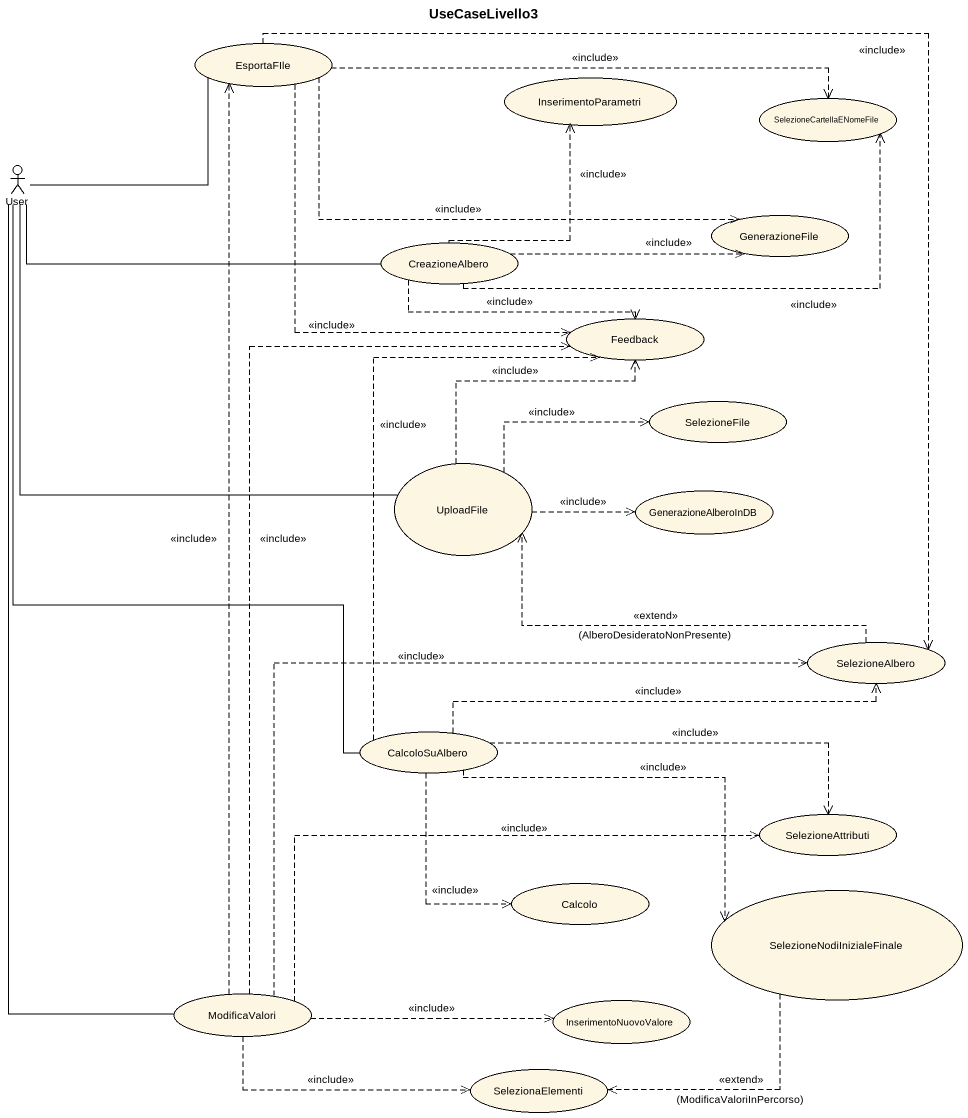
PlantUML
@startuml
title UseCaseLivello3
usecase EsportaFIle
usecase InserimentoParametri
usecase SelezioneCartellaENomeFile
actor User
usecase CreazioneAlbero
usecase GenerazioneFile
usecase Feedback
usecase SelezioneFile
usecase UploadFile
usecase GenerazioneAlberoInDB
usecase SelezioneAlbero
usecase CalcoloSuAlbero
usecase SelezioneAttributi
usecase Calcolo
usecase SelezioneNodiInizialeFinale
usecase ModificaValori
usecase InserimentoNuovoValore
usecase SelezionaElementi
EsportaFIle .right.> SelezioneCartellaENomeFile : <<include>>
EsportaFIle .right.> GenerazioneFile : <<include>>
EsportaFIle ..> Feedback : <<include>>
EsportaFIle ..> SelezioneAlbero : <<include>>
User -right- EsportaFIle
User -right- CreazioneAlbero
User -- UploadFile
User -- CalcoloSuAlbero
CreazioneAlbero .up.> InserimentoParametri : <<include>>
CreazioneAlbero .right.> SelezioneCartellaENomeFile : <<include>>
CreazioneAlbero .right.> GenerazioneFile : <<include>>
CreazioneAlbero .right.> Feedback : <<include>>
UploadFile .up.> Feedback : <<include>>
UploadFile .right.> SelezioneFile : <<include>>
UploadFile .right.> GenerazioneAlberoInDB : <<include>>
SelezioneAlbero .left.> UploadFile : <<extend>>\n(AlberoDesideratoNonPresente)
CalcoloSuAlbero .up.> Feedback : <<include>>
CalcoloSuAlbero .right.> SelezioneAlbero : <<include>>
CalcoloSuAlbero .right.> SelezioneAttributi : <<include>>
CalcoloSuAlbero ..> Calcolo : <<include>>
CalcoloSuAlbero .right.> SelezioneNodiInizialeFinale : <<include>>
SelezioneNodiInizialeFinale .left.> SelezionaElementi : <<extend>>\n(ModificaValoriInPercorso)
ModificaValori .up.> EsportaFIle : <<include>>
ModificaValori -up- User
ModificaValori .up.> Feedback : <<include>>
ModificaValori .right.> SelezioneAlbero : <<include>>
ModificaValori .right.> SelezioneAttributi : <<include>>
ModificaValori .right.> InserimentoNuovoValore : <<include>>
ModificaValori .right.> SelezionaElementi : <<include>>
@enduml
